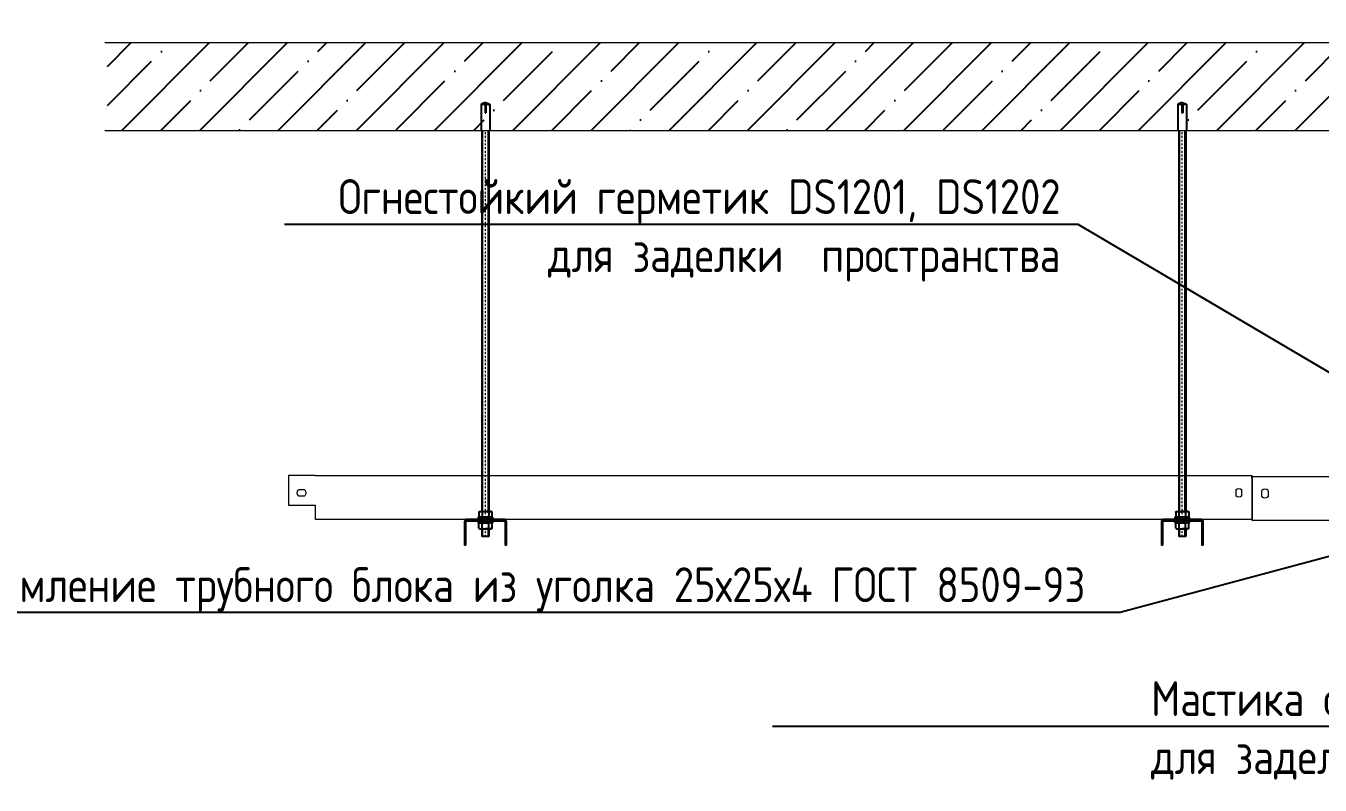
# Model space of a CAD drawing. Header units: millimetres. Extents: x -42533 to 645315, y 3457 to 82611.
# Drawn here: x 145161 to 154020, y 13123 to 18317 of the extents above; entities that cross this region are included whole.
import ezdxf
from ezdxf import colors
from ezdxf.entities.mleader import LeaderData, LeaderLine
from ezdxf.math import Vec2, Vec3

# ---------------------------------------------------------------- set-up
doc = ezdxf.new("R2010")
doc.units = ezdxf.units.MM
doc.set_wipeout_variables(frame=1)
doc.linetypes.add('штрихпунктирная', pattern=[25.4, 12.7, -6.35, 0, -6.35])
for name, color, linetype in [('PDF _Геометрия', 7, 'Continuous'), ('Основная', 7, 'Continuous'), ('Тонкая', 7, 'Continuous')]:
    doc.layers.add(name, color=color, linetype=linetype)
for name, color, linetype, lineweight in [('Ось', 140, 'штрихпунктирная', 15), ('СТЕНЫ', 7, 'Continuous', 9), ('ЭМ_кабеленесущие конструкции', 7, 'Continuous', 15)]:
    doc.layers.add(name, color=color, linetype=linetype, lineweight=lineweight)
doc.layers.add('ЭОМ_Освещение рабочее', color=7, linetype='Continuous', lineweight=9, true_color=0x312af4)
doc.styles.add('ISOCPEUR', font='isocpeur.ttf', dxfattribs={"width": 0.85, "height": 275})

# ---------------------------------------------------------------- blocks, each defined once
blk = doc.blocks.new('*U319')
blk.add_lwpolyline([(1.5, 21.5, -0.414214), (2.5, 22.5), (29, 22.5), (29, 24), (2.5, 24, 0.414214), (0, 21.5), (0, -21.5, 0.414214), (2.5, -24), (29, -24), (29, -22.5), (2.5, -22.5, -0.414214), (1.5, -21.5)], format="xyb", close=True)
blk = doc.blocks.new('*U317')
blk.add_wipeout([(-7.5, 0.8), (-6.5, 0), (6.5, 0), (7.5, 0.8), (7.5, 6), (6.5, 6.8), (-6.5, 6.8), (-7.5, 6)])
for p, q in [((-7.5, 6), (-6.5, 6.8)), ((-7.5, 6), (-7.5, 0.8)), ((-7.5, 0.8), (-6.5, 0)), ((-6.5, 6.8), (-6.1, 6.8)), ((-6.5, 0), (-6.1, 0)), ((-6.1, 6.8), (0, 6.8)), ((-6.1, 0), (0, 0)), ((-3.8, 6), (-3.8, 0.8)), ((6.1, 6.8), (0, 6.8)), ((6.1, 0), (0, 0)), ((3.8, 6), (3.8, 0.8)), ((6.5, 6.8), (6.1, 6.8)), ((6.5, 0), (6.1, 0)), ((7.5, 6), (6.5, 6.8)), ((7.5, 0.8), (6.5, 0)), ((7.5, 6), (7.5, 0.8))]:
    blk.add_line(p, q)
for centre, radius, start, end in [((-6, 4.9), 1.9, 94.9499, 144.8587), ((-6, 1.9), 1.9, 215.1413, 265.0501), ((-6.4, 2.1), 4.68, 55.8533, 86.9299), ((-6.4, 4.7), 4.68, 273.0701, 304.1467), ((0.2, -3.2), 9.98, 90.9514, 113.1151), ((0.2, 10), 9.98, 246.8849, 269.0486), ((-0.2, -3.2), 9.98, 66.8849, 89.0486), ((-0.2, 10), 9.98, 270.9514, 293.1151), ((6.4, 2.1), 4.68, 93.0701, 124.1467), ((6.4, 4.7), 4.68, 235.8533, 266.9299), ((6, 4.9), 1.9, 35.1413, 85.0501), ((6, 1.9), 1.9, 274.9499, 324.8587)]:
    blk.add_arc(centre, radius, start, end)
blk = doc.blocks.new('*U321')
at = {"color": 0, "linetype": 'ByBlock', "lineweight": -2}
for p, q in [((0, -121), (0, 1587.3)), ((50, -121), (50, 1587.3)), ((15.9, -102.5), (23.1, -102.5)), ((23.1, -109.5), (15.9, -109.5)), ((1.5, -121), (0, -121)), ((0, -121), (50, -121))]:
    blk.add_line(p, q, dxfattribs=at)
for start, end in [(135.573, 224.427), (315.573, 44.427)]:
    blk.add_arc((19.5, -106), 5, start, end, dxfattribs=at)
blk = doc.blocks.new('*U320')
at = {"color": 0, "linetype": 'ByBlock', "lineweight": -2}
for p, q in [((-1, 985.1), (-1, 956.1)), ((-1, 985.1), (33.7, 985.1)), ((33.7, 985.1), (33.7, 954.1)), ((16, 966.5), (16, 973.7)), ((23, 973.7), (23, 966.5)), ((0, -121), (0, 954.1)), ((50, 954.1), (33.7, 954.1)), ((50, -121), (50, 954.1)), ((15.9, -102.5), (23.1, -102.5)), ((23.1, -109.5), (15.9, -109.5)), ((1.5, -121), (0, -121)), ((0, -121), (50, -121))]:
    blk.add_line(p, q, dxfattribs=at)
for centre, radius, start, end in [((19.5, 970.1), 5, 45.573, 134.427), ((19.5, 970.1), 5, 225.573, 314.427), ((0.8, 956.1), 1.75, 180, 233.1301), ((-0.8, 954.1), 0.75, 0, 53.1301), ((19.5, -106), 5, 135.573, 224.427), ((19.5, -106), 5, 315.573, 44.427)]:
    blk.add_arc(centre, radius, start, end, dxfattribs=at)
blk = doc.blocks.new('_Dot')
at = {"color": 0, "linetype": 'ByBlock', "lineweight": -2}
blk.add_line((-0.5, 0), (-1, 0), dxfattribs=at)
at = {"color": 0, "linetype": 'ByBlock', "const_width": 0.5}
blk.add_lwpolyline([(-0.25, 0, 1), (0.25, 0, 1)], format="xyb", close=True, dxfattribs=at)

msp = doc.modelspace()

# ---------------------------------------------------------------- hatches: boundary and pattern name
at = {"transparency": 33554610}
h = msp.add_hatch(dxfattribs=at)
h.set_pattern_fill('ANSI35', color=252, scale=59.620204)
h.set_pattern_definition([(45, (-555492.23, -314813.1), (-267.70235, 267.70235), []), (45, (-555224.53, -314813.1), (-267.70235, 267.70235), [473.23537, -94.64707, 0, -94.64707])])
h.paths.add_polyline_path([(165161.3, 17602.4), (165161.3, 18200.3), (145719.4, 18200.3), (145719.4, 17602.4)])

# ---------------------------------------------------------------- linework, layer by layer
at = {"layer": 'PDF _Геометрия', "lineweight": 13}
msp.add_lwpolyline([(165137.4, 18200.3), (155753.6, 18200.3), (155709.4, 18086.7), (155662.1, 18317), (155619.5, 18200.3), (145702.4, 18200.3)], dxfattribs=at)
at = {"layer": 'Основная'}
for p, q in [((148277, 17775.3), (148277, 17602.4)), ((148277, 17775.3), (148283, 17775.3)), ((148283, 17781.3), (148303.9, 17781.3)), ((148283, 17781.3), (148283, 17775.3)), ((148303.9, 17781.3), (148303.9, 17721.6)), ((148303.9, 17721.6), (148309.8, 17721.6)), ((148309.8, 17781.3), (148330.7, 17781.3)), ((148309.8, 17781.3), (148309.8, 17721.6)), ((148330.7, 17781.3), (148330.7, 17775.3)), ((148330.7, 17775.3), (148336.7, 17775.3)), ((148336.7, 17775.3), (148336.7, 17602.4)), ((153046.7, 17775.3), (153046.7, 17602.4)), ((153046.7, 17775.3), (153052.6, 17775.3)), ((153052.6, 17781.3), (153073.5, 17781.3)), ((153052.6, 17781.3), (153052.6, 17775.3)), ((153073.5, 17781.3), (153073.5, 17721.6)), ((153073.5, 17721.6), (153079.4, 17721.6)), ((153079.4, 17781.3), (153100.3, 17781.3)), ((153079.4, 17781.3), (153079.4, 17721.6)), ((153100.3, 17781.3), (153100.3, 17775.3)), ((153100.3, 17775.3), (153106.3, 17775.3)), ((153106.3, 17775.3), (153106.3, 17602.4))]:
    msp.add_line(p, q, dxfattribs=at)
at = {"layer": 'Основная', "ltscale": 75}
for p, q in [((148283, 14876), (148283, 14822.9)), ((148287, 14822.9), (148287, 14876)), ((148326.7, 14822.9), (148326.7, 14876)), ((148330.7, 14876), (148330.7, 14822.9)), ((153052.6, 14876), (153052.6, 14822.9)), ((153056.7, 14822.9), (153056.7, 14876)), ((153096.3, 14822.9), (153096.3, 14876)), ((153100.3, 14876), (153100.3, 14822.9))]:
    msp.add_line(p, q, dxfattribs=at)
for points in [[(148330.7, 14822.9), (148283, 14822.9)], [(153100.3, 14822.9), (153052.6, 14822.9)]]:
    msp.add_lwpolyline(points, dxfattribs=at)
at = {"layer": 'СТЕНЫ'}
msp.add_line((145702.4, 17602.4), (165161.7, 17602.4), dxfattribs=at)
at = {"layer": 'Тонкая'}
for p, q in [((148306.8, 17793.2), (148277, 17781.3)), ((148277, 17781.3), (148277, 17775.3)), ((148306.8, 17793.2), (148336.7, 17781.3)), ((148336.7, 17781.3), (148336.7, 17775.3)), ((153076.5, 17793.2), (153046.7, 17781.3)), ((153046.7, 17781.3), (153046.7, 17775.3)), ((153076.5, 17793.2), (153106.3, 17781.3)), ((153106.3, 17781.3), (153106.3, 17775.3))]:
    msp.add_line(p, q, dxfattribs=at)

# ---------------------------------------------------------------- block references
at = {"xscale": 5.962020415049804, "yscale": 5.962020415049804, "zscale": 5.962020415049804, "rotation": 270}
msp.add_blockref('*U319', (153076.5, 14940.3), dxfattribs=at)
at = {"layer": 'Основная', "ltscale": 6.666667, "xscale": -5.962020415049804, "yscale": 5.962020415049804, "zscale": 5.962020415049804}
msp.add_blockref('*U317', (148306.8, 14955.3), dxfattribs=at)
at = {"layer": 'ЭОМ_Освещение рабочее', "xscale": 5.962020415049804, "yscale": 5.962020415049804, "zscale": 5.962020415049804, "rotation": 270}
msp.add_blockref('*U321', (154274.5, 15234), dxfattribs=at)

# ---------------------------------------------------------------- leaders
at = {"layer": 'ЭМ_кабеленесущие конструкции', "lineweight": 5}
ml = msp.add_multileader_mtext('Standard', dxfattribs=at)
ml.set_content('Огнестойкий герметик DS1201, DS1202\\Pдля заделки  пространства ', color=256, style='ISOCPEUR')
ml.set_leader_properties()
ml.set_arrow_properties(name='DOT')
ml.build(insert=Vec2(0, 0))
ml.multileader.update_dxf_attribs({"text_left_attachment_type": 6, "text_right_attachment_type": 6, "dogleg_length": 0.00122, "arrow_head_size": 59.6, "scale": 10})
ctx = ml.context
ctx.base_point, ctx.scale, ctx.char_height, ctx.arrow_head_size, ctx.landing_gap_size, ctx.plane_origin = Vec3(147269.3, 16958.3), 10, 238.481, 59.6, 119.2, Vec3(151529.6, 16394.1)
ctx.left_attachment, ctx.right_attachment, ctx.text_align_type = 6, 6, 2
notes = []
notes.append((ctx, [(1, (1, 1, 0), (152362.7, 16958.3), (-1, 0), 0.0727, [(2, [(155063.8, 15368.2)], 0, [])])]))
ctx.mtext.insert, ctx.mtext.width, ctx.mtext.defined_height, ctx.mtext.alignment, ctx.mtext.flow_direction = Vec3(152243.4, 17268.3), 6189.925, 640.5, 3, 5
ml = msp.add_multileader_mtext('Standard', dxfattribs=at)
ml.set_content('Лестничный лоток LL5050HDZ', color=256, style='ISOCPEUR')
ml.set_leader_properties()
ml.set_arrow_properties(name='DOT')
ml.build(insert=Vec2(0, 0))
ml.multileader.update_dxf_attribs({"text_left_attachment_type": 6, "text_right_attachment_type": 6, "dogleg_length": 0.00122, "arrow_head_size": 48.9, "scale": 10})
ctx = ml.context
ctx.base_point, ctx.scale, ctx.char_height, ctx.arrow_head_size, ctx.landing_gap_size, ctx.plane_origin = Vec3(171877.9, 16182.7), 10, 195.708, 48.9, 97.9, Vec3(173816.2, 15960.5)
ctx.left_attachment, ctx.right_attachment, ctx.text_align_type = 6, 6, 2
notes.append((ctx, [(1, (1, 1, 0), (175167.8, 16182.7), (-1, 0), 0.0597, [(1, [(176271.8, 15679.6)], 0, [])])]))
ctx.mtext.insert, ctx.mtext.width, ctx.mtext.defined_height, ctx.mtext.alignment, ctx.mtext.flow_direction = Vec3(175069.9, 16417.5), 3770.984, 201.2, 3, 5
ml = msp.add_multileader_mtext('Standard', dxfattribs=at)
ml.set_content('Обрамление трубного блока из уголка 25х25х4 ГОСТ 8509-93', color=256, style='ISOCPEUR')
ml.set_leader_properties()
ml.set_arrow_properties(name='DOT')
ml.build(insert=Vec2(0, 0))
ml.multileader.update_dxf_attribs({"text_left_attachment_type": 6, "text_right_attachment_type": 6, "dogleg_length": 0.00122, "arrow_head_size": 48.9, "scale": 10})
ctx = ml.context
ctx.base_point, ctx.scale, ctx.char_height, ctx.arrow_head_size, ctx.landing_gap_size, ctx.plane_origin = Vec3(171703.3, 13294.9), 10, 195.708, 48.9, 97.9, Vec3(174174.7, 14966.9)
ctx.left_attachment, ctx.right_attachment, ctx.text_align_type = 6, 6, 2
notes.append((ctx, [(1, (1, 1, 0), (175265.7, 13294.9), (-1, 0), 97.9, [(0, [(176010, 14312.9)], 0, [])])]))
ctx.mtext.insert, ctx.mtext.width, ctx.mtext.defined_height, ctx.mtext.alignment, ctx.mtext.flow_direction = Vec3(175069.9, 13549.3), 4050.206, 525.7, 3, 5
for ctx, leaders in notes:
    for number, flags, end, landing, length, lines in leaders:
        leader = LeaderData()
        leader.index, (leader.has_last_leader_line, leader.has_dogleg_vector, leader.attachment_direction) = number, flags
        leader.last_leader_point, leader.dogleg_vector, leader.dogleg_length = Vec3(end), Vec3(landing), length
        for number, points, colour, breaks in lines:
            line = LeaderLine()
            line.index, line.vertices, line.color, line.breaks = number, Vec3.list(points), colors.encode_raw_color(colour), breaks
            leader.lines.append(line)
        ctx.leaders.append(leader)

# ---------------------------------------------------------------- next in the draw order: linework, layer by layer
at = {"layer": 'Основная'}
for p, q in [((148283, 17602.4), (148283, 14995.8)), ((148330.7, 17602.4), (148330.7, 14995.8))]:
    msp.add_line(p, q, dxfattribs=at)
at = {"layer": 'Основная', "ltscale": 75}
msp.add_lwpolyline([(148259.2, 14940.3), (148259.2, 14955.3), (148354.5, 14955.3), (148354.5, 14940.3)], dxfattribs=at)
at = {"layer": 'Ось'}
msp.add_line((148306.8, 14822.9), (148306.8, 17602.4), dxfattribs=at)
at = {"layer": 'Тонкая'}
for p, q in [((148287, 14995.8), (148287, 17602.4)), ((148326.7, 14995.8), (148326.7, 17602.4))]:
    msp.add_line(p, q, dxfattribs=at)

# ---------------------------------------------------------------- next in the draw order: block references
at = {"xscale": 5.962020415049804, "yscale": 5.962020415049804, "zscale": 5.962020415049804, "rotation": 270}
msp.add_blockref('*U319', (148306.8, 14940.3), dxfattribs=at)
at = {"layer": 'Основная', "ltscale": 6.666667, "xscale": -5.962020415049804, "yscale": 5.962020415049804, "zscale": 5.962020415049804}
msp.add_blockref('*U317', (153076.5, 14955.3), dxfattribs=at)

# ---------------------------------------------------------------- next in the draw order: linework, layer by layer
at = {"layer": 'Основная'}
for p, q in [((153052.6, 17602.4), (153052.6, 14995.8)), ((153100.3, 17602.4), (153100.3, 14995.8))]:
    msp.add_line(p, q, dxfattribs=at)
at = {"layer": 'Основная', "ltscale": 75}
msp.add_lwpolyline([(153028.8, 14940.3), (153028.8, 14955.3), (153124.2, 14955.3), (153124.2, 14940.3)], dxfattribs=at)
at = {"layer": 'Ось'}
msp.add_line((153076.5, 14822.9), (153076.5, 17602.4), dxfattribs=at)
at = {"layer": 'Тонкая'}
for p, q in [((153056.7, 14995.8), (153056.7, 17602.4)), ((153096.3, 14995.8), (153096.3, 17602.4))]:
    msp.add_line(p, q, dxfattribs=at)

# ---------------------------------------------------------------- next in the draw order: wipeouts: each hides what was drawn before it
at = {"ltscale": 75}
msp.add_wipeout([(148262, 14911.7), (148268.1, 14916.5), (148345.6, 14916.5), (148351.7, 14911.7), (148351.7, 14880.7), (148345.6, 14876), (148268.1, 14876), (148262, 14880.7)], dxfattribs=at).dxf.layer = 'Основная'

# ---------------------------------------------------------------- next in the draw order: linework, layer by layer
at = {"layer": 'Основная', "ltscale": 75}
for p, q in [((148262, 14911.7), (148268.1, 14916.5)), ((148262, 14880.7), (148262, 14911.7)), ((148268.1, 14916.5), (148270.3, 14916.5)), ((148270.3, 14916.5), (148306.8, 14916.5)), ((148284.5, 14880.7), (148284.5, 14911.7)), ((148343.4, 14916.5), (148306.8, 14916.5)), ((148329.2, 14880.7), (148329.2, 14911.7)), ((148345.6, 14916.5), (148343.4, 14916.5)), ((148351.7, 14911.7), (148345.6, 14916.5)), ((148351.7, 14880.7), (148351.7, 14911.7)), ((148262, 14880.7), (148268.1, 14876)), ((148268.1, 14876), (148270.3, 14876)), ((148270.3, 14876), (148306.8, 14876)), ((148343.4, 14876), (148306.8, 14876)), ((148345.6, 14876), (148343.4, 14876)), ((148351.7, 14880.7), (148345.6, 14876))]:
    msp.add_line(p, q, dxfattribs=at)
msp.add_lwpolyline([(148354.5, 14931.4), (148354.5, 14916.5), (148259.2, 14916.5), (148259.2, 14931.4)], dxfattribs=at)
for centre, radius, start, end in [((148271.3, 14905.2), 11.3, 94.94994, 144.8587), ((148268.8, 14888.6), 27.9, 55.85327, 86.92994), ((148307.8, 14857), 59.5, 90.95135, 113.11511), ((148305.9, 14857), 59.5, 66.88489, 89.04865), ((148344.9, 14888.6), 27.9, 93.07006, 124.14673), ((148342.4, 14905.2), 11.3, 35.1413, 85.05006), ((148271.3, 14887.3), 11.3, 215.1413, 265.05006), ((148268.8, 14903.8), 27.9, 273.07006, 304.14673), ((148307.8, 14935.5), 59.5, 246.88489, 269.04865), ((148305.9, 14935.5), 59.5, 270.95135, 293.11511), ((148344.9, 14903.8), 27.9, 235.85327, 266.92994), ((148342.4, 14887.3), 11.3, 274.94994, 324.8587)]:
    msp.add_arc(centre, radius, start, end, dxfattribs=at)

# ---------------------------------------------------------------- next in the draw order: wipeouts: each hides what was drawn before it
at = {"ltscale": 75}
msp.add_wipeout([(153031.6, 14911.7), (153037.7, 14916.5), (153115.2, 14916.5), (153121.3, 14911.7), (153121.3, 14880.7), (153115.2, 14876), (153037.7, 14876), (153031.6, 14880.7)], dxfattribs=at).dxf.layer = 'Основная'

# ---------------------------------------------------------------- next in the draw order: linework, layer by layer
at = {"layer": 'Основная', "ltscale": 75}
for p, q in [((153031.6, 14911.7), (153037.7, 14916.5)), ((153031.6, 14880.7), (153031.6, 14911.7)), ((153037.7, 14916.5), (153039.9, 14916.5)), ((153039.9, 14916.5), (153076.5, 14916.5)), ((153054.1, 14880.7), (153054.1, 14911.7)), ((153113, 14916.5), (153076.5, 14916.5)), ((153098.8, 14880.7), (153098.8, 14911.7)), ((153115.2, 14916.5), (153113, 14916.5)), ((153121.3, 14911.7), (153115.2, 14916.5)), ((153121.3, 14880.7), (153121.3, 14911.7)), ((153031.6, 14880.7), (153037.7, 14876)), ((153037.7, 14876), (153039.9, 14876)), ((153039.9, 14876), (153076.5, 14876)), ((153113, 14876), (153076.5, 14876)), ((153115.2, 14876), (153113, 14876)), ((153121.3, 14880.7), (153115.2, 14876))]:
    msp.add_line(p, q, dxfattribs=at)
msp.add_lwpolyline([(153124.2, 14931.4), (153124.2, 14916.5), (153028.8, 14916.5), (153028.8, 14931.4)], dxfattribs=at)
for centre, radius, start, end in [((153040.9, 14905.2), 11.3, 94.94994, 144.8587), ((153038.4, 14888.6), 27.9, 55.85327, 86.92994), ((153077.5, 14857), 59.5, 90.95135, 113.11511), ((153075.5, 14857), 59.5, 66.88489, 89.04865), ((153114.5, 14888.6), 27.9, 93.07006, 124.14673), ((153112, 14905.2), 11.3, 35.1413, 85.05006), ((153040.9, 14887.3), 11.3, 215.1413, 265.05006), ((153038.4, 14903.8), 27.9, 273.07006, 304.14673), ((153077.5, 14935.5), 59.5, 246.88489, 269.04865), ((153075.5, 14935.5), 59.5, 270.95135, 293.11511), ((153114.5, 14903.8), 27.9, 235.85327, 266.92994), ((153112, 14887.3), 11.3, 274.94994, 324.8587)]:
    msp.add_arc(centre, radius, start, end, dxfattribs=at)

# ---------------------------------------------------------------- next in the draw order: block references
at = {"layer": 'ЭОМ_Освещение рабочее', "xscale": -5.962020415049804, "yscale": 5.962020415049804, "zscale": 5.962020415049804, "rotation": 90}
msp.add_blockref('*U320', (152832.3, 15238.5), dxfattribs=at)

# ---------------------------------------------------------------- next in the draw order: leaders
at = {"layer": 'ЭМ_кабеленесущие конструкции', "lineweight": 5}
ml = msp.add_multileader_mtext('Standard', dxfattribs=at)
ml.set_content('Огнестойкий герметик DS1201, DS1202\\Pдля заделки  пространства между трубой и кабелем', color=256, style='ISOCPEUR')
ml.set_leader_properties()
ml.set_arrow_properties(name='DOT')
ml.build(insert=Vec2(0, 0))
ml.multileader.update_dxf_attribs({"text_left_attachment_type": 6, "text_right_attachment_type": 6, "dogleg_length": 0.00122, "arrow_head_size": 48.9, "scale": 10})
ctx = ml.context
ctx.base_point, ctx.scale, ctx.char_height, ctx.arrow_head_size, ctx.landing_gap_size, ctx.plane_origin = Vec3(170289.3, 15506.4), 10, 195.708, 48.9, 97.9, Vec3(174345.1, 16476.6)
ctx.left_attachment, ctx.right_attachment, ctx.text_align_type = 6, 6, 2
notes = []
notes.append((ctx, [(1, (1, 1, 0), (175167.8, 15506.4), (-1, 0), 0.0597, [(2, [(176116.3, 14538)], 0, [])])]))
ctx.mtext.insert, ctx.mtext.width, ctx.mtext.defined_height, ctx.mtext.alignment, ctx.mtext.flow_direction = Vec3(175069.9, 15760.8), 5079.725, 525.7, 3, 5
ml = msp.add_multileader_mtext('Standard', dxfattribs=at)
ml.set_content('Обрамление трубного блока из уголка 25х25х4 ГОСТ 8509-93', color=256, style='ISOCPEUR')
ml.set_leader_properties()
ml.set_arrow_properties(name='DOT')
ml.build(insert=Vec2(0, 0))
ml.multileader.update_dxf_attribs({"text_left_attachment_type": 6, "text_right_attachment_type": 6, "dogleg_length": 0.00122, "arrow_head_size": 59.6, "scale": 10})
ctx = ml.context
ctx.base_point, ctx.scale, ctx.char_height, ctx.arrow_head_size, ctx.landing_gap_size, ctx.plane_origin = Vec3(148310.4, 14303.1), 10, 238.481, 59.6, 119.2, Vec3(151322, 14711.2)
ctx.left_attachment, ctx.right_attachment, ctx.text_align_type = 6, 6, 2
notes.append((ctx, [(1, (1, 1, 0), (152651.4, 14303.1), (-1, 0), 119.3, [(0, [(154820.2, 14885.3)], 0, [])])]))
ctx.mtext.insert, ctx.mtext.width, ctx.mtext.defined_height, ctx.mtext.alignment, ctx.mtext.flow_direction = Vec3(152412.9, 14613.1), 4935.399, 640.5, 3, 5
ml = msp.add_multileader_mtext('Standard', dxfattribs=at)
ml.set_content('Мастика огнеупорная\\Pдля заделки щелей между стеной и трубой ВГП', color=256, style='ISOCPEUR')
ml.set_leader_properties()
ml.set_arrow_properties(name='DOT')
ml.build(insert=Vec2(0, 0))
ml.multileader.update_dxf_attribs({"text_left_attachment_type": 6, "text_right_attachment_type": 6, "dogleg_length": 0.00122, "arrow_head_size": 59.6, "scale": 10})
ctx = ml.context
ctx.base_point, ctx.scale, ctx.char_height, ctx.arrow_head_size, ctx.landing_gap_size, ctx.plane_origin = Vec3(152068.4, 13524.2), 10, 238.481, 59.6, 119.2, Vec3(162163.6, 15957)
ctx.left_attachment, ctx.right_attachment = 6, 6
notes.append((ctx, [(1, (1, 1, 0), (156857.8, 13524.2), (-1, 0), 0.0727, [(2, [(156313.1, 14898.2)], 0, [])])]))
ctx.mtext.insert, ctx.mtext.width, ctx.mtext.defined_height, ctx.mtext.flow_direction = Vec3(152863.1, 13834.2), 4895.418, 235.2, 5
for ctx, leaders in notes:
    for number, flags, end, landing, length, lines in leaders:
        leader = LeaderData()
        leader.index, (leader.has_last_leader_line, leader.has_dogleg_vector, leader.attachment_direction) = number, flags
        leader.last_leader_point, leader.dogleg_vector, leader.dogleg_length = Vec3(end), Vec3(landing), length
        for number, points, colour, breaks in lines:
            line = LeaderLine()
            line.index, line.vertices, line.color, line.breaks = number, Vec3.list(points), colors.encode_raw_color(colour), breaks
            leader.lines.append(line)
        ctx.leaders.append(leader)

doc.saveas('drawing.dxf')
